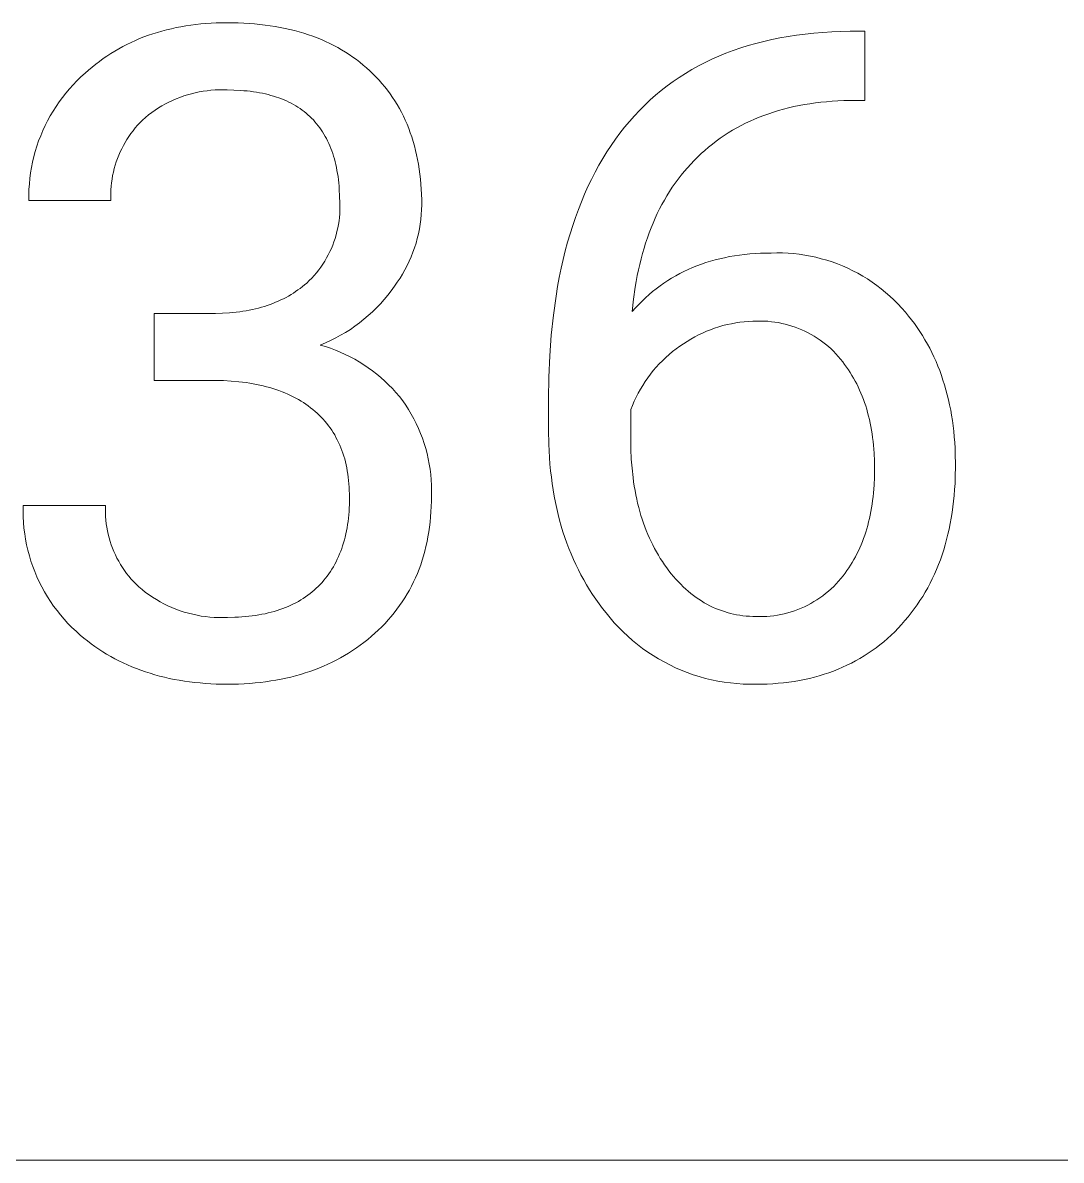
# Model space of a CAD drawing. Header units: millimetres. Extents: x -1480 to 5249, y -840 to 3860.
# Drawn here: x 4019.3 to 4122, y -464.2 to -351.6 of the extents above; entities that cross this region are included whole.
import ezdxf

# ---------------------------------------------------------------- set-up
doc = ezdxf.new("R2010")
doc.units = ezdxf.units.MM
doc.header["$MEASUREMENT"] = 0
doc.layers.add('Domyślny', color=7, linetype='Continuous', true_color=0x000000)

msp = doc.modelspace()

# ---------------------------------------------------------------- linework, layer by layer
at = {"layer": 'Domyślny', "color": 18, "lineweight": 15, "true_color": 0x000000}
for p, q in [((4033.03, -352.45), (4033.49, -352.33)), ((4033.49, -352.33), (4033.96, -352.22)), ((4033.96, -352.22), (4034.43, -352.11)), ((4034.43, -352.11), (4034.9, -352.02)), ((4034.9, -352.02), (4035.39, -351.94)), ((4035.39, -351.94), (4035.88, -351.87)), ((4035.88, -351.87), (4036.37, -351.8)), ((4036.37, -351.8), (4036.87, -351.75)), ((4036.87, -351.75), (4037.38, -351.7)), ((4037.38, -351.7), (4037.89, -351.67)), ((4037.89, -351.67), (4038.41, -351.65)), ((4038.41, -351.65), (4038.94, -351.63)), ((4038.94, -351.63), (4039.47, -351.63)), ((4039.47, -351.63), (4040.58, -351.65)), ((4040.58, -351.65), (4041.13, -351.67)), ((4041.13, -351.67), (4041.66, -351.7)), ((4041.66, -351.7), (4042.2, -351.74)), ((4042.2, -351.74), (4042.72, -351.79)), ((4042.72, -351.79), (4043.23, -351.85)), ((4043.23, -351.85), (4043.74, -351.92)), ((4043.74, -351.92), (4044.24, -352)), ((4044.24, -352), (4044.73, -352.09)), ((4044.73, -352.09), (4045.21, -352.19)), ((4045.21, -352.19), (4045.69, -352.29)), ((4045.69, -352.29), (4046.16, -352.41)), ((4046.16, -352.41), (4046.62, -352.53)), ((4029.98, -353.58), (4030.4, -353.39)), ((4030.4, -353.39), (4030.82, -353.2)), ((4030.82, -353.2), (4031.25, -353.03)), ((4031.25, -353.03), (4031.69, -352.87)), ((4031.69, -352.87), (4032.13, -352.72)), ((4032.13, -352.72), (4032.58, -352.58)), ((4032.58, -352.58), (4033.03, -352.45)), ((4046.62, -352.53), (4047.07, -352.67)), ((4047.07, -352.67), (4047.52, -352.81)), ((4047.52, -352.81), (4047.96, -352.97)), ((4047.96, -352.97), (4048.39, -353.13)), ((4048.39, -353.13), (4048.81, -353.3)), ((4048.81, -353.3), (4049.22, -353.48)), ((4049.22, -353.48), (4049.63, -353.67)), ((4091.8, -353.67), (4092.58, -353.47)), ((4092.58, -353.47), (4093.37, -353.29)), ((4093.37, -353.29), (4094.18, -353.13)), ((4094.18, -353.13), (4094.99, -352.98)), ((4094.99, -352.98), (4095.83, -352.86)), ((4095.83, -352.86), (4096.68, -352.75)), ((4096.68, -352.75), (4097.54, -352.65)), ((4097.54, -352.65), (4098.41, -352.58)), ((4098.41, -352.58), (4099.3, -352.52)), ((4099.3, -352.52), (4100.21, -352.48)), ((4100.21, -352.48), (4101.13, -352.46)), ((4101.13, -352.46), (4102.58, -352.46)), ((4102.58, -352.46), (4102.58, -359.32)), ((4027.97, -354.67), (4028.36, -354.43)), ((4028.36, -354.43), (4028.76, -354.2)), ((4028.76, -354.2), (4029.16, -353.99)), ((4029.16, -353.99), (4029.57, -353.78)), ((4029.57, -353.78), (4029.98, -353.58)), ((4049.63, -353.67), (4050.03, -353.87)), ((4050.03, -353.87), (4050.42, -354.08)), ((4050.42, -354.08), (4050.81, -354.3)), ((4050.81, -354.3), (4051.18, -354.53)), ((4051.18, -354.53), (4051.55, -354.77)), ((4088.14, -354.93), (4088.84, -354.65)), ((4088.84, -354.65), (4089.56, -354.38)), ((4089.56, -354.38), (4090.3, -354.12)), ((4090.3, -354.12), (4091.04, -353.89)), ((4091.04, -353.89), (4091.8, -353.67)), ((4026.12, -356.02), (4026.48, -355.73)), ((4026.48, -355.73), (4026.84, -355.45)), ((4026.84, -355.45), (4027.21, -355.18)), ((4027.21, -355.18), (4027.59, -354.92)), ((4027.59, -354.92), (4027.97, -354.67)), ((4051.55, -354.77), (4051.91, -355.02)), ((4051.91, -355.02), (4052.27, -355.27)), ((4052.27, -355.27), (4052.61, -355.54)), ((4052.61, -355.54), (4052.95, -355.82)), ((4086.11, -355.9), (4086.77, -355.56)), ((4086.77, -355.56), (4087.45, -355.24)), ((4087.45, -355.24), (4088.14, -354.93)), ((4025.01, -356.99), (4025.42, -356.62)), ((4025.42, -356.62), (4025.77, -356.32)), ((4025.77, -356.32), (4026.12, -356.02)), ((4052.95, -355.82), (4053.28, -356.1)), ((4053.28, -356.1), (4053.6, -356.4)), ((4053.6, -356.4), (4053.92, -356.7)), ((4053.92, -356.7), (4054.22, -357.01)), ((4084.21, -357.03), (4084.83, -356.64)), ((4084.83, -356.64), (4085.46, -356.26)), ((4085.46, -356.26), (4086.11, -355.9)), ((4023.87, -358.17), (4024.24, -357.76)), ((4024.24, -357.76), (4024.62, -357.37)), ((4024.62, -357.37), (4025.01, -356.99)), ((4054.22, -357.01), (4054.52, -357.32)), ((4054.52, -357.32), (4054.8, -357.64)), ((4054.8, -357.64), (4055.08, -357.97)), ((4055.08, -357.97), (4055.34, -358.31)), ((4082.44, -358.32), (4083.02, -357.88)), ((4083.02, -357.88), (4083.61, -357.45)), ((4083.61, -357.45), (4084.21, -357.03)), ((4022.86, -359.45), (4023.18, -359.01)), ((4023.18, -359.01), (4023.52, -358.59)), ((4023.52, -358.59), (4023.87, -358.17)), ((4034.44, -359.15), (4034.07, -359.31)), ((4034.81, -359.01), (4034.44, -359.15)), ((4035.18, -358.87), (4034.81, -359.01)), ((4035.56, -358.75), (4035.18, -358.87)), ((4035.94, -358.65), (4035.56, -358.75)), ((4036.32, -358.55), (4035.94, -358.65)), ((4036.71, -358.47), (4036.32, -358.55)), ((4037.1, -358.4), (4036.71, -358.47)), ((4037.49, -358.35), (4037.1, -358.4)), ((4037.88, -358.31), (4037.49, -358.35)), ((4038.28, -358.28), (4037.88, -358.31)), ((4038.68, -358.27), (4038.28, -358.28)), ((4039.07, -358.27), (4038.68, -358.27)), ((4039.47, -358.28), (4039.07, -358.27)), ((4040.15, -358.29), (4039.47, -358.28)), ((4040.82, -358.33), (4040.15, -358.29)), ((4041.14, -358.35), (4040.82, -358.33)), ((4041.46, -358.38), (4041.14, -358.35)), ((4041.77, -358.41), (4041.46, -358.38)), ((4042.08, -358.46), (4041.77, -358.41)), ((4042.38, -358.5), (4042.08, -358.46)), ((4042.68, -358.55), (4042.38, -358.5)), ((4042.97, -358.61), (4042.68, -358.55)), ((4043.26, -358.67), (4042.97, -358.61)), ((4043.54, -358.74), (4043.26, -358.67)), ((4043.81, -358.82), (4043.54, -358.74)), ((4044.08, -358.89), (4043.81, -358.82)), ((4044.35, -358.98), (4044.08, -358.89)), ((4044.61, -359.07), (4044.35, -358.98)), ((4044.86, -359.17), (4044.61, -359.07)), ((4045.11, -359.27), (4044.86, -359.17)), ((4055.34, -358.31), (4055.6, -358.66)), ((4055.6, -358.66), (4055.84, -359.01)), ((4055.84, -359.01), (4056.08, -359.37)), ((4081.33, -359.27), (4081.88, -358.79)), ((4081.88, -358.79), (4082.44, -358.32)), ((4022.26, -360.37), (4022.55, -359.91)), ((4022.55, -359.91), (4022.86, -359.45)), ((4032.35, -360.28), (4032.03, -360.51)), ((4032.68, -360.06), (4032.35, -360.28)), ((4033.02, -359.86), (4032.68, -360.06)), ((4033.37, -359.66), (4033.02, -359.86)), ((4033.72, -359.48), (4033.37, -359.66)), ((4034.07, -359.31), (4033.72, -359.48)), ((4045.35, -359.37), (4045.11, -359.27)), ((4045.59, -359.48), (4045.35, -359.37)), ((4045.82, -359.6), (4045.59, -359.48)), ((4046.05, -359.72), (4045.82, -359.6)), ((4046.27, -359.85), (4046.05, -359.72)), ((4046.48, -359.99), (4046.27, -359.85)), ((4046.69, -360.13), (4046.48, -359.99)), ((4046.9, -360.27), (4046.69, -360.13)), ((4047.09, -360.42), (4046.9, -360.27)), ((4056.08, -359.37), (4056.3, -359.73)), ((4056.3, -359.73), (4056.52, -360.11)), ((4056.52, -360.11), (4056.72, -360.49)), ((4079.78, -360.83), (4080.28, -360.3)), ((4080.28, -360.3), (4080.8, -359.78)), ((4080.8, -359.78), (4081.33, -359.27)), ((4094.54, -360.18), (4094.04, -360.32)), ((4095.04, -360.05), (4094.54, -360.18)), ((4095.56, -359.93), (4095.04, -360.05)), ((4096.07, -359.83), (4095.56, -359.93)), ((4096.6, -359.73), (4096.07, -359.83)), ((4097.14, -359.64), (4096.6, -359.73)), ((4097.68, -359.56), (4097.14, -359.64)), ((4098.23, -359.5), (4097.68, -359.56)), ((4098.78, -359.44), (4098.23, -359.5)), ((4099.35, -359.39), (4098.78, -359.44)), ((4099.92, -359.36), (4099.35, -359.39)), ((4100.5, -359.33), (4099.92, -359.36)), ((4101.08, -359.32), (4100.5, -359.33)), ((4102.58, -359.32), (4101.08, -359.32)), ((4021.47, -361.81), (4021.72, -361.32)), ((4021.72, -361.32), (4021.98, -360.84)), ((4021.98, -360.84), (4022.26, -360.37)), ((4031.11, -361.26), (4030.86, -361.51)), ((4031.41, -361), (4031.11, -361.26)), ((4031.71, -360.75), (4031.41, -361)), ((4032.03, -360.51), (4031.71, -360.75)), ((4047.29, -360.58), (4047.09, -360.42)), ((4047.48, -360.74), (4047.29, -360.58)), ((4047.66, -360.9), (4047.48, -360.74)), ((4047.84, -361.08), (4047.66, -360.9)), ((4048.01, -361.25), (4047.84, -361.08)), ((4048.17, -361.44), (4048.01, -361.25)), ((4056.72, -360.49), (4056.92, -360.88)), ((4056.92, -360.88), (4057.11, -361.28)), ((4057.11, -361.28), (4057.28, -361.68)), ((4078.81, -361.96), (4079.29, -361.39)), ((4079.29, -361.39), (4079.78, -360.83)), ((4091.22, -361.37), (4090.78, -361.58)), ((4091.67, -361.17), (4091.22, -361.37)), ((4092.13, -360.98), (4091.67, -361.17)), ((4092.6, -360.8), (4092.13, -360.98)), ((4093.07, -360.63), (4092.6, -360.8)), ((4093.55, -360.47), (4093.07, -360.63)), ((4094.04, -360.32), (4093.55, -360.47)), ((4021.03, -362.81), (4021.24, -362.3)), ((4021.24, -362.3), (4021.47, -361.81)), ((4030.17, -362.31), (4029.96, -362.59)), ((4030.39, -362.04), (4030.17, -362.31)), ((4030.62, -361.77), (4030.39, -362.04)), ((4030.86, -361.51), (4030.62, -361.77)), ((4048.33, -361.63), (4048.17, -361.44)), ((4048.49, -361.82), (4048.33, -361.63)), ((4048.64, -362.02), (4048.49, -361.82)), ((4048.78, -362.22), (4048.64, -362.02)), ((4048.92, -362.43), (4048.78, -362.22)), ((4049.06, -362.65), (4048.92, -362.43)), ((4057.28, -361.68), (4057.45, -362.09)), ((4057.45, -362.09), (4057.6, -362.51)), ((4057.6, -362.51), (4057.75, -362.93)), ((4077.9, -363.16), (4078.35, -362.55)), ((4078.35, -362.55), (4078.81, -361.96)), ((4089.07, -362.53), (4088.67, -362.79)), ((4089.49, -362.27), (4089.07, -362.53)), ((4089.91, -362.03), (4089.49, -362.27)), ((4090.34, -361.8), (4089.91, -362.03)), ((4090.78, -361.58), (4090.34, -361.8)), ((4020.66, -363.83), (4020.83, -363.32)), ((4020.83, -363.32), (4021.03, -362.81)), ((4029.38, -363.48), (4029.21, -363.78)), ((4029.56, -363.18), (4029.38, -363.48)), ((4029.76, -362.88), (4029.56, -363.18)), ((4029.96, -362.59), (4029.76, -362.88)), ((4049.18, -362.87), (4049.06, -362.65)), ((4049.31, -363.1), (4049.18, -362.87)), ((4049.42, -363.33), (4049.31, -363.1)), ((4049.53, -363.57), (4049.42, -363.33)), ((4049.64, -363.81), (4049.53, -363.57)), ((4057.75, -362.93), (4057.88, -363.37)), ((4057.88, -363.37), (4058.01, -363.81)), ((4077.47, -363.78), (4077.9, -363.16)), ((4087.49, -363.64), (4087.11, -363.94)), ((4087.87, -363.35), (4087.49, -363.64)), ((4088.27, -363.06), (4087.87, -363.35)), ((4088.67, -362.79), (4088.27, -363.06)), ((4020.35, -364.88), (4020.5, -364.36)), ((4020.5, -364.36), (4020.66, -363.83)), ((4028.76, -364.74), (4028.63, -365.07)), ((4028.9, -364.42), (4028.76, -364.74)), ((4029.05, -364.1), (4028.9, -364.42)), ((4029.21, -363.78), (4029.05, -364.1)), ((4049.74, -364.06), (4049.64, -363.81)), ((4049.84, -364.32), (4049.74, -364.06)), ((4049.93, -364.58), (4049.84, -364.32)), ((4050.01, -364.84), (4049.93, -364.58)), ((4058.01, -363.81), (4058.13, -364.26)), ((4058.13, -364.26), (4058.23, -364.71)), ((4058.23, -364.71), (4058.33, -365.17)), ((4076.64, -365.07), (4077.05, -364.42)), ((4077.05, -364.42), (4077.47, -363.78)), ((4086.38, -364.58), (4086.03, -364.92)), ((4086.74, -364.26), (4086.38, -364.58)), ((4087.11, -363.94), (4086.74, -364.26)), ((4020.12, -365.95), (4020.23, -365.42)), ((4020.23, -365.42), (4020.35, -364.88)), ((4028.4, -365.73), (4028.31, -366.07)), ((4028.51, -365.4), (4028.4, -365.73)), ((4028.63, -365.07), (4028.51, -365.4)), ((4050.09, -365.11), (4050.01, -364.84)), ((4050.16, -365.39), (4050.09, -365.11)), ((4050.23, -365.67), (4050.16, -365.39)), ((4050.29, -365.96), (4050.23, -365.67)), ((4058.33, -365.17), (4058.41, -365.64)), ((4058.41, -365.64), (4058.49, -366.12)), ((4075.88, -366.43), (4076.25, -365.74)), ((4076.25, -365.74), (4076.64, -365.07)), ((4085.35, -365.62), (4085.02, -365.98)), ((4085.68, -365.26), (4085.35, -365.62)), ((4086.03, -364.92), (4085.68, -365.26)), ((4019.91, -367.58), (4019.96, -367.03)), ((4019.96, -367.03), (4020.03, -366.49)), ((4020.03, -366.49), (4020.12, -365.95)), ((4028.15, -366.76), (4028.09, -367.11)), ((4028.22, -366.42), (4028.15, -366.76)), ((4028.31, -366.07), (4028.22, -366.42)), ((4050.35, -366.25), (4050.29, -365.96)), ((4050.4, -366.55), (4050.35, -366.25)), ((4050.45, -366.85), (4050.4, -366.55)), ((4050.49, -367.16), (4050.45, -366.85)), ((4058.49, -366.12), (4058.55, -366.61)), ((4058.55, -366.61), (4058.61, -367.1)), ((4075.52, -367.13), (4075.88, -366.43)), ((4084.4, -366.73), (4084.1, -367.11)), ((4084.71, -366.35), (4084.4, -366.73)), ((4085.02, -365.98), (4084.71, -366.35)), ((4019.86, -368.67), (4019.87, -368.12)), ((4019.87, -368.12), (4019.91, -367.58)), ((4027.98, -368.16), (4027.96, -368.51)), ((4028, -367.81), (4027.98, -368.16)), ((4028.04, -367.46), (4028, -367.81)), ((4028.09, -367.11), (4028.04, -367.46)), ((4050.53, -367.48), (4050.49, -367.16)), ((4050.56, -367.8), (4050.53, -367.48)), ((4050.58, -368.13), (4050.56, -367.8)), ((4050.61, -368.79), (4050.58, -368.13)), ((4058.61, -367.1), (4058.65, -367.6)), ((4058.65, -367.6), (4058.69, -368.1)), ((4058.69, -368.1), (4058.72, -368.61)), ((4074.84, -368.59), (4075.17, -367.85)), ((4075.17, -367.85), (4075.52, -367.13)), ((4083.53, -367.91), (4083.26, -368.33)), ((4083.81, -367.51), (4083.53, -367.91)), ((4084.1, -367.11), (4083.81, -367.51)), ((4019.86, -369.22), (4019.86, -368.67)), ((4027.97, -369.22), (4019.86, -369.22)), ((4027.96, -368.51), (4027.96, -368.86)), ((4027.96, -368.86), (4027.97, -369.22)), ((4050.62, -369.48), (4050.61, -368.79)), ((4058.72, -368.61), (4058.73, -369.14)), ((4058.73, -369.14), (4058.74, -369.66)), ((4074.53, -369.34), (4074.84, -368.59)), ((4082.75, -369.18), (4082.5, -369.62)), ((4083, -368.75), (4082.75, -369.18)), ((4083.26, -368.33), (4083, -368.75)), ((4050.63, -369.84), (4050.62, -369.48)), ((4050.62, -370.54), (4050.63, -370.19)), ((4050.63, -370.19), (4050.63, -369.84)), ((4058.72, -370.14), (4058.69, -370.62)), ((4058.74, -369.66), (4058.72, -370.14)), ((4073.94, -370.89), (4074.23, -370.11)), ((4074.23, -370.11), (4074.53, -369.34)), ((4082.27, -370.06), (4082.04, -370.52)), ((4082.5, -369.62), (4082.27, -370.06)), ((4050.5, -371.6), (4050.55, -371.25)), ((4050.55, -371.25), (4050.59, -370.9)), ((4050.59, -370.9), (4050.62, -370.54)), ((4058.64, -371.1), (4058.58, -371.57)), ((4058.69, -370.62), (4058.64, -371.1)), ((4073.67, -371.69), (4073.94, -370.89)), ((4081.62, -371.46), (4081.42, -371.94)), ((4081.83, -370.98), (4081.62, -371.46)), ((4082.04, -370.52), (4081.83, -370.98)), ((4050.17, -372.97), (4050.27, -372.63)), ((4050.27, -372.63), (4050.35, -372.29)), ((4050.35, -372.29), (4050.43, -371.94)), ((4050.43, -371.94), (4050.5, -371.6)), ((4058.41, -372.51), (4058.29, -372.98)), ((4058.5, -372.04), (4058.41, -372.51)), ((4058.58, -371.57), (4058.5, -372.04)), ((4073.17, -373.34), (4073.41, -372.51)), ((4073.41, -372.51), (4073.67, -371.69)), ((4081.24, -372.43), (4081.06, -372.93)), ((4081.42, -371.94), (4081.24, -372.43)), ((4049.8, -373.96), (4049.93, -373.64)), ((4049.93, -373.64), (4050.05, -373.31)), ((4050.05, -373.31), (4050.17, -372.97)), ((4058.17, -373.44), (4058.02, -373.9)), ((4058.29, -372.98), (4058.17, -373.44)), ((4072.94, -374.19), (4073.17, -373.34)), ((4080.89, -373.44), (4080.73, -373.95)), ((4081.06, -372.93), (4080.89, -373.44)), ((4049.14, -375.22), (4049.32, -374.91)), ((4049.32, -374.91), (4049.49, -374.6)), ((4049.49, -374.6), (4049.65, -374.28)), ((4049.65, -374.28), (4049.8, -373.96)), ((4057.69, -374.79), (4057.5, -375.23)), ((4057.86, -374.35), (4057.69, -374.79)), ((4058.02, -373.9), (4057.86, -374.35)), ((4072.73, -375.05), (4072.94, -374.19)), ((4080.57, -374.48), (4080.43, -375.01)), ((4080.73, -373.95), (4080.57, -374.48)), ((4088.23, -374.98), (4088.7, -374.88)), ((4088.7, -374.88), (4089.19, -374.78)), ((4089.19, -374.78), (4089.68, -374.69)), ((4089.68, -374.69), (4090.17, -374.62)), ((4090.17, -374.62), (4090.68, -374.56)), ((4090.68, -374.56), (4091.19, -374.51)), ((4091.19, -374.51), (4091.71, -374.47)), ((4091.71, -374.47), (4092.24, -374.44)), ((4092.24, -374.44), (4092.77, -374.42)), ((4092.77, -374.42), (4093.31, -374.42)), ((4093.31, -374.42), (4093.87, -374.4)), ((4093.87, -374.4), (4094.42, -374.41)), ((4094.42, -374.41), (4094.98, -374.44)), ((4094.98, -374.44), (4095.53, -374.48)), ((4095.53, -374.48), (4096.09, -374.54)), ((4096.09, -374.54), (4096.64, -374.62)), ((4096.64, -374.62), (4097.19, -374.72)), ((4097.19, -374.72), (4097.73, -374.84)), ((4097.73, -374.84), (4098.27, -374.98)), ((4048.54, -376.09), (4048.75, -375.81)), ((4048.75, -375.81), (4048.95, -375.51)), ((4048.95, -375.51), (4049.14, -375.22)), ((4057.29, -375.66), (4057.07, -376.09)), ((4057.5, -375.23), (4057.29, -375.66)), ((4072.34, -376.83), (4072.53, -375.93)), ((4072.53, -375.93), (4072.73, -375.05)), ((4080.3, -375.55), (4080.17, -376.1)), ((4080.43, -375.01), (4080.3, -375.55)), ((4084.68, -376.25), (4085.1, -376.05)), ((4085.1, -376.05), (4085.52, -375.86)), ((4085.52, -375.86), (4085.96, -375.69)), ((4085.96, -375.69), (4086.4, -375.52)), ((4086.4, -375.52), (4086.84, -375.37)), ((4086.84, -375.37), (4087.3, -375.23)), ((4087.3, -375.23), (4087.76, -375.1)), ((4087.76, -375.1), (4088.23, -374.98)), ((4098.27, -374.98), (4098.81, -375.13)), ((4098.81, -375.13), (4099.34, -375.3)), ((4099.34, -375.3), (4099.86, -375.49)), ((4099.86, -375.49), (4100.38, -375.7)), ((4100.38, -375.7), (4100.89, -375.93)), ((4100.89, -375.93), (4101.39, -376.17)), ((4047.35, -377.39), (4047.61, -377.15)), ((4047.61, -377.15), (4047.86, -376.9)), ((4047.86, -376.9), (4048.1, -376.64)), ((4048.1, -376.64), (4048.32, -376.37)), ((4048.32, -376.37), (4048.54, -376.09)), ((4056.59, -376.92), (4056.32, -377.32)), ((4056.84, -376.51), (4056.59, -376.92)), ((4057.07, -376.09), (4056.84, -376.51)), ((4072.17, -377.75), (4072.34, -376.83)), ((4080.06, -376.66), (4079.95, -377.23)), ((4080.17, -376.1), (4080.06, -376.66)), ((4082.69, -377.4), (4083.07, -377.15)), ((4083.07, -377.15), (4083.46, -376.91)), ((4083.46, -376.91), (4083.86, -376.68)), ((4083.86, -376.68), (4084.27, -376.46)), ((4084.27, -376.46), (4084.68, -376.25)), ((4101.39, -376.17), (4101.88, -376.43)), ((4101.88, -376.43), (4102.37, -376.7)), ((4102.37, -376.7), (4102.84, -376.99)), ((4102.84, -376.99), (4103.31, -377.3)), ((4046.03, -378.39), (4046.26, -378.24)), ((4046.26, -378.24), (4046.49, -378.08)), ((4046.49, -378.08), (4046.71, -377.92)), ((4046.71, -377.92), (4046.93, -377.75)), ((4046.93, -377.75), (4047.15, -377.57)), ((4047.15, -377.57), (4047.35, -377.39)), ((4055.72, -378.16), (4055.37, -378.6)), ((4056.05, -377.71), (4055.72, -378.16)), ((4056.32, -377.32), (4056.05, -377.71)), ((4072.02, -378.68), (4072.17, -377.75)), ((4079.85, -377.81), (4079.68, -378.98)), ((4079.95, -377.23), (4079.85, -377.81)), ((4081.23, -378.53), (4081.58, -378.23)), ((4081.58, -378.23), (4081.94, -377.95)), ((4081.94, -377.95), (4082.31, -377.67)), ((4082.31, -377.67), (4082.69, -377.4)), ((4103.31, -377.3), (4103.76, -377.63)), ((4103.76, -377.63), (4104.2, -377.96)), ((4104.2, -377.96), (4104.63, -378.32)), ((4043.73, -379.51), (4044.01, -379.41)), ((4044.01, -379.41), (4044.28, -379.3)), ((4044.28, -379.3), (4044.54, -379.19)), ((4044.54, -379.19), (4044.8, -379.07)), ((4044.8, -379.07), (4045.06, -378.94)), ((4045.06, -378.94), (4045.31, -378.81)), ((4045.31, -378.81), (4045.56, -378.68)), ((4045.56, -378.68), (4045.8, -378.54)), ((4045.8, -378.54), (4046.03, -378.39)), ((4055.02, -379.03), (4054.64, -379.45)), ((4055.37, -378.6), (4055.02, -379.03)), ((4071.76, -380.58), (4072.02, -378.68)), ((4079.68, -378.98), (4079.55, -380.2)), ((4080.2, -379.5), (4080.54, -379.17)), ((4080.54, -379.17), (4080.88, -378.84)), ((4080.88, -378.84), (4081.23, -378.53)), ((4104.63, -378.32), (4105.05, -378.68)), ((4105.05, -378.68), (4105.46, -379.06)), ((4105.46, -379.06), (4105.85, -379.46)), ((4032.25, -380.42), (4038.32, -380.42)), ((4032.25, -387.03), (4032.25, -380.42)), ((4038.32, -380.42), (4039.03, -380.39)), ((4039.03, -380.39), (4039.72, -380.35)), ((4039.72, -380.35), (4040.06, -380.32)), ((4040.06, -380.32), (4040.39, -380.28)), ((4040.39, -380.28), (4040.72, -380.24)), ((4040.72, -380.24), (4041.04, -380.19)), ((4041.04, -380.19), (4041.36, -380.14)), ((4041.36, -380.14), (4041.67, -380.08)), ((4041.67, -380.08), (4041.98, -380.02)), ((4041.98, -380.02), (4042.29, -379.95)), ((4042.29, -379.95), (4042.58, -379.87)), ((4042.58, -379.87), (4042.88, -379.79)), ((4042.88, -379.79), (4043.17, -379.7)), ((4043.17, -379.7), (4043.45, -379.61)), ((4043.45, -379.61), (4043.73, -379.51)), ((4053.85, -380.24), (4053.44, -380.62)), ((4054.26, -379.85), (4053.85, -380.24)), ((4054.64, -379.45), (4054.26, -379.85)), ((4079.55, -380.2), (4079.87, -379.84)), ((4079.87, -379.84), (4080.2, -379.5)), ((4105.85, -379.46), (4106.23, -379.87)), ((4106.23, -379.87), (4106.6, -380.29)), ((4106.6, -380.29), (4106.9, -380.66)), ((4052.13, -381.66), (4051.67, -381.98)), ((4052.58, -381.33), (4052.13, -381.66)), ((4053.01, -380.98), (4052.58, -381.33)), ((4053.44, -380.62), (4053.01, -380.98)), ((4071.55, -382.56), (4071.76, -380.58)), ((4088.53, -381.61), (4088.12, -381.73)), ((4088.95, -381.51), (4088.53, -381.61)), ((4089.37, -381.42), (4088.95, -381.51)), ((4089.8, -381.34), (4089.37, -381.42)), ((4090.22, -381.28), (4089.8, -381.34)), ((4090.65, -381.23), (4090.22, -381.28)), ((4091.08, -381.19), (4090.65, -381.23)), ((4091.51, -381.17), (4091.08, -381.19)), ((4091.94, -381.16), (4091.51, -381.17)), ((4092.29, -381.16), (4091.94, -381.16)), ((4092.64, -381.17), (4092.29, -381.16)), ((4092.98, -381.18), (4092.64, -381.17)), ((4093.33, -381.22), (4092.98, -381.18)), ((4093.67, -381.26), (4093.33, -381.22)), ((4094.02, -381.31), (4093.67, -381.26)), ((4094.36, -381.38), (4094.02, -381.31)), ((4094.7, -381.46), (4094.36, -381.38)), ((4095.03, -381.55), (4094.7, -381.46)), ((4095.36, -381.65), (4095.03, -381.55)), ((4095.69, -381.76), (4095.36, -381.65)), ((4106.9, -380.66), (4107.2, -381.03)), ((4107.2, -381.03), (4107.48, -381.41)), ((4107.48, -381.41), (4107.76, -381.8)), ((4050.71, -382.56), (4050.22, -382.83)), ((4051.19, -382.28), (4050.71, -382.56)), ((4051.67, -381.98), (4051.19, -382.28)), ((4071.4, -384.6), (4071.55, -382.56)), ((4085.74, -382.73), (4085.36, -382.94)), ((4086.12, -382.53), (4085.74, -382.73)), ((4086.51, -382.35), (4086.12, -382.53)), ((4086.9, -382.17), (4086.51, -382.35)), ((4087.3, -382.01), (4086.9, -382.17)), ((4087.71, -381.87), (4087.3, -382.01)), ((4088.12, -381.73), (4087.71, -381.87)), ((4096.02, -381.88), (4095.69, -381.76)), ((4096.34, -382.01), (4096.02, -381.88)), ((4096.65, -382.16), (4096.34, -382.01)), ((4096.96, -382.31), (4096.65, -382.16)), ((4097.27, -382.48), (4096.96, -382.31)), ((4097.57, -382.65), (4097.27, -382.48)), ((4097.86, -382.84), (4097.57, -382.65)), ((4107.76, -381.8), (4108.03, -382.2)), ((4108.03, -382.2), (4108.28, -382.6)), ((4108.28, -382.6), (4108.53, -383.01)), ((4049.21, -383.32), (4048.7, -383.53)), ((4048.7, -383.53), (4049.2, -383.68)), ((4049.2, -383.68), (4049.7, -383.85)), ((4049.72, -383.08), (4049.21, -383.32)), ((4049.7, -383.85), (4050.2, -384.03)), ((4050.22, -382.83), (4049.72, -383.08)), ((4083.92, -383.91), (4083.56, -384.18)), ((4084.28, -383.65), (4083.92, -383.91)), ((4084.63, -383.4), (4084.28, -383.65)), ((4084.99, -383.17), (4084.63, -383.4)), ((4085.36, -382.94), (4084.99, -383.17)), ((4098.15, -383.03), (4097.86, -382.84)), ((4098.43, -383.24), (4098.15, -383.03)), ((4098.7, -383.45), (4098.43, -383.24)), ((4098.97, -383.68), (4098.7, -383.45)), ((4099.23, -383.91), (4098.97, -383.68)), ((4099.48, -384.15), (4099.23, -383.91)), ((4108.53, -383.01), (4108.77, -383.43)), ((4108.77, -383.43), (4109, -383.85)), ((4109, -383.85), (4109.21, -384.28)), ((4050.2, -384.03), (4050.68, -384.23)), ((4050.68, -384.23), (4051.17, -384.45)), ((4051.17, -384.45), (4051.64, -384.68)), ((4051.64, -384.68), (4052.1, -384.93)), ((4052.1, -384.93), (4052.56, -385.2)), ((4071.31, -386.7), (4071.4, -384.6)), ((4082.88, -384.77), (4082.56, -385.08)), ((4083.22, -384.47), (4082.88, -384.77)), ((4083.56, -384.18), (4083.22, -384.47)), ((4099.72, -384.4), (4099.48, -384.15)), ((4099.95, -384.66), (4099.72, -384.4)), ((4100.17, -384.92), (4099.95, -384.66)), ((4100.39, -385.19), (4100.17, -384.92)), ((4109.21, -384.28), (4109.42, -384.71)), ((4109.42, -384.71), (4109.62, -385.16)), ((4052.56, -385.2), (4053, -385.48)), ((4053, -385.48), (4053.44, -385.77)), ((4053.44, -385.77), (4053.87, -386.08)), ((4053.87, -386.08), (4054.28, -386.41)), ((4081.65, -386.06), (4081.37, -386.41)), ((4081.94, -385.72), (4081.65, -386.06)), ((4082.24, -385.4), (4081.94, -385.72)), ((4082.56, -385.08), (4082.24, -385.4)), ((4100.58, -385.45), (4100.39, -385.19)), ((4100.77, -385.71), (4100.58, -385.45)), ((4100.95, -385.98), (4100.77, -385.71)), ((4101.13, -386.25), (4100.95, -385.98)), ((4109.62, -385.16), (4109.81, -385.61)), ((4109.81, -385.61), (4109.99, -386.06)), ((4109.99, -386.06), (4110.16, -386.53)), ((4038.32, -387.03), (4032.25, -387.03)), ((4039.12, -387.05), (4038.32, -387.03)), ((4039.89, -387.09), (4039.12, -387.05)), ((4040.64, -387.16), (4039.89, -387.09)), ((4041, -387.2), (4040.64, -387.16)), ((4041.36, -387.25), (4041, -387.2)), ((4041.71, -387.3), (4041.36, -387.25)), ((4042.06, -387.36), (4041.71, -387.3)), ((4054.28, -386.41), (4054.69, -386.75)), ((4054.69, -386.75), (4055.08, -387.1)), ((4055.08, -387.1), (4055.46, -387.46)), ((4071.28, -388.87), (4071.31, -386.7)), ((4080.84, -387.14), (4080.6, -387.52)), ((4081.1, -386.77), (4080.84, -387.14)), ((4081.37, -386.41), (4081.1, -386.77)), ((4101.3, -386.53), (4101.13, -386.25)), ((4101.46, -386.81), (4101.3, -386.53)), ((4101.62, -387.09), (4101.46, -386.81)), ((4101.77, -387.38), (4101.62, -387.09)), ((4110.16, -386.53), (4110.31, -387)), ((4110.31, -387), (4110.46, -387.47)), ((4042.4, -387.42), (4042.06, -387.36)), ((4042.73, -387.49), (4042.4, -387.42)), ((4043.06, -387.57), (4042.73, -387.49)), ((4043.38, -387.65), (4043.06, -387.57)), ((4043.7, -387.74), (4043.38, -387.65)), ((4044.01, -387.83), (4043.7, -387.74)), ((4044.31, -387.93), (4044.01, -387.83)), ((4044.61, -388.03), (4044.31, -387.93)), ((4044.91, -388.15), (4044.61, -388.03)), ((4045.19, -388.26), (4044.91, -388.15)), ((4045.47, -388.38), (4045.19, -388.26)), ((4045.75, -388.51), (4045.47, -388.38)), ((4055.46, -387.46), (4055.83, -387.84)), ((4055.83, -387.84), (4056.18, -388.23)), ((4056.18, -388.23), (4056.53, -388.63)), ((4080.15, -388.29), (4079.95, -388.69)), ((4080.37, -387.9), (4080.15, -388.29)), ((4080.6, -387.52), (4080.37, -387.9)), ((4101.92, -387.68), (4101.77, -387.38)), ((4102.06, -387.98), (4101.92, -387.68)), ((4102.19, -388.28), (4102.06, -387.98)), ((4102.31, -388.59), (4102.19, -388.28)), ((4110.46, -387.47), (4110.6, -387.96)), ((4110.6, -387.96), (4110.73, -388.45)), ((4110.73, -388.45), (4110.85, -388.94)), ((4046.02, -388.64), (4045.75, -388.51)), ((4046.28, -388.78), (4046.02, -388.64)), ((4046.54, -388.93), (4046.28, -388.78)), ((4046.79, -389.08), (4046.54, -388.93)), ((4047.04, -389.23), (4046.79, -389.08)), ((4047.28, -389.39), (4047.04, -389.23)), ((4047.51, -389.56), (4047.28, -389.39)), ((4047.74, -389.73), (4047.51, -389.56)), ((4056.53, -388.63), (4056.85, -389.04)), ((4056.85, -389.04), (4057.15, -389.48)), ((4057.15, -389.48), (4057.44, -389.92)), ((4071.28, -391.96), (4071.28, -388.87)), ((4079.58, -389.51), (4079.42, -389.92)), ((4079.76, -389.09), (4079.58, -389.51)), ((4079.95, -388.69), (4079.76, -389.09)), ((4102.43, -388.91), (4102.31, -388.59)), ((4102.55, -389.23), (4102.43, -388.91)), ((4102.66, -389.55), (4102.55, -389.23)), ((4102.76, -389.88), (4102.66, -389.55)), ((4110.85, -388.94), (4110.97, -389.45)), ((4110.97, -389.45), (4111.07, -389.96)), ((4047.97, -389.91), (4047.74, -389.73)), ((4048.18, -390.1), (4047.97, -389.91)), ((4048.39, -390.28), (4048.18, -390.1)), ((4048.59, -390.48), (4048.39, -390.28)), ((4048.79, -390.67), (4048.59, -390.48)), ((4048.98, -390.88), (4048.79, -390.67)), ((4057.44, -389.92), (4057.7, -390.37)), ((4057.7, -390.37), (4057.96, -390.84)), ((4079.42, -389.92), (4079.42, -392.88)), ((4102.85, -390.22), (4102.76, -389.88)), ((4102.94, -390.56), (4102.85, -390.22)), ((4103.03, -390.9), (4102.94, -390.56)), ((4111.07, -389.96), (4111.16, -390.47)), ((4111.16, -390.47), (4111.24, -391)), ((4049.16, -391.08), (4048.98, -390.88)), ((4049.34, -391.3), (4049.16, -391.08)), ((4049.51, -391.51), (4049.34, -391.3)), ((4049.67, -391.74), (4049.51, -391.51)), ((4049.83, -391.96), (4049.67, -391.74)), ((4057.96, -390.84), (4058.19, -391.31)), ((4058.19, -391.31), (4058.41, -391.79)), ((4058.41, -391.79), (4058.62, -392.27)), ((4103.1, -391.25), (4103.03, -390.9)), ((4103.18, -391.6), (4103.1, -391.25)), ((4103.24, -391.96), (4103.18, -391.6)), ((4111.24, -391), (4111.31, -391.53)), ((4111.31, -391.53), (4111.37, -392.07)), ((4049.98, -392.2), (4049.83, -391.96)), ((4050.12, -392.43), (4049.98, -392.2)), ((4050.25, -392.68), (4050.12, -392.43)), ((4050.38, -392.92), (4050.25, -392.68)), ((4050.51, -393.18), (4050.38, -392.92)), ((4058.62, -392.27), (4058.8, -392.76)), ((4058.8, -392.76), (4058.97, -393.26)), ((4071.31, -393.33), (4071.28, -391.96)), ((4079.42, -392.88), (4079.43, -393.85)), ((4103.3, -392.33), (4103.24, -391.96)), ((4103.35, -392.69), (4103.3, -392.33)), ((4103.4, -393.07), (4103.35, -392.69)), ((4111.37, -392.07), (4111.43, -392.61)), ((4111.43, -392.61), (4111.47, -393.16)), ((4050.62, -393.44), (4050.51, -393.18)), ((4050.73, -393.7), (4050.62, -393.44)), ((4050.84, -393.97), (4050.73, -393.7)), ((4050.93, -394.24), (4050.84, -393.97)), ((4058.97, -393.26), (4059.13, -393.77)), ((4059.13, -393.77), (4059.26, -394.28)), ((4071.37, -394.67), (4071.31, -393.33)), ((4079.43, -393.85), (4079.47, -394.81)), ((4103.44, -393.44), (4103.4, -393.07)), ((4103.5, -394.22), (4103.44, -393.44)), ((4111.47, -393.16), (4111.5, -393.72)), ((4111.5, -393.72), (4111.53, -394.28)), ((4051.02, -394.52), (4050.93, -394.24)), ((4051.11, -394.8), (4051.02, -394.52)), ((4051.18, -395.09), (4051.11, -394.8)), ((4051.25, -395.39), (4051.18, -395.09)), ((4059.26, -394.28), (4059.38, -394.79)), ((4059.38, -394.79), (4059.48, -395.31)), ((4071.42, -395.33), (4071.37, -394.67)), ((4079.47, -394.81), (4079.54, -395.73)), ((4103.54, -395.01), (4103.5, -394.22)), ((4103.55, -395.81), (4103.54, -395.01)), ((4111.53, -394.28), (4111.55, -395.43)), ((4051.32, -395.68), (4051.25, -395.39)), ((4051.37, -395.99), (4051.32, -395.68)), ((4051.42, -396.3), (4051.37, -395.99)), ((4051.47, -396.61), (4051.42, -396.3)), ((4059.48, -395.31), (4059.56, -395.83)), ((4059.56, -395.83), (4059.62, -396.35)), ((4071.49, -395.97), (4071.42, -395.33)), ((4071.56, -396.61), (4071.49, -395.97)), ((4079.54, -395.73), (4079.64, -396.63)), ((4103.54, -396.62), (4103.55, -395.81)), ((4111.55, -395.43), (4111.53, -396.65)), ((4051.5, -396.93), (4051.47, -396.61)), ((4051.53, -397.26), (4051.5, -396.93)), ((4051.56, -397.59), (4051.53, -397.26)), ((4059.62, -396.35), (4059.67, -396.87)), ((4059.67, -396.87), (4059.7, -397.4)), ((4059.7, -397.4), (4059.71, -397.93)), ((4071.64, -397.25), (4071.56, -396.61)), ((4071.74, -397.87), (4071.64, -397.25)), ((4079.64, -396.63), (4079.7, -397.07)), ((4079.7, -397.07), (4079.77, -397.51)), ((4103.44, -398.17), (4103.5, -397.41)), ((4103.5, -397.41), (4103.54, -396.62)), ((4111.5, -397.25), (4111.46, -397.83)), ((4111.53, -396.65), (4111.5, -397.25)), ((4051.57, -397.92), (4051.56, -397.59)), ((4051.58, -398.27), (4051.57, -397.92)), ((4051.59, -398.61), (4051.58, -398.27)), ((4059.7, -398.45), (4059.69, -398.99)), ((4059.71, -397.93), (4059.7, -398.45)), ((4071.84, -398.49), (4071.74, -397.87)), ((4071.96, -399.1), (4071.84, -398.49)), ((4079.77, -397.51), (4079.84, -397.94)), ((4079.84, -397.94), (4079.92, -398.36)), ((4079.92, -398.36), (4080.01, -398.78)), ((4103.35, -398.92), (4103.4, -398.55)), ((4103.4, -398.55), (4103.44, -398.17)), ((4111.42, -398.41), (4111.36, -398.99)), ((4111.46, -397.83), (4111.42, -398.41)), ((4019.29, -399.97), (4019.3, -399.42)), ((4019.3, -399.42), (4027.44, -399.42)), ((4027.44, -399.42), (4027.43, -399.78)), ((4051.54, -400), (4051.56, -399.66)), ((4051.56, -399.66), (4051.58, -399.32)), ((4051.58, -399.32), (4051.59, -398.61)), ((4059.68, -399.51), (4059.65, -400.03)), ((4059.69, -398.99), (4059.68, -399.51)), ((4072.09, -399.7), (4071.96, -399.1)), ((4072.23, -400.29), (4072.09, -399.7)), ((4080.01, -398.78), (4080.1, -399.19)), ((4080.1, -399.19), (4080.2, -399.6)), ((4080.2, -399.6), (4080.31, -400)), ((4103.18, -400), (4103.25, -399.65)), ((4103.25, -399.65), (4103.3, -399.29)), ((4103.3, -399.29), (4103.35, -398.92)), ((4111.29, -399.55), (4111.21, -400.11)), ((4111.36, -398.99), (4111.29, -399.55)), ((4019.3, -400.53), (4019.29, -399.97)), ((4019.33, -401.09), (4019.3, -400.53)), ((4027.43, -399.78), (4027.43, -400.13)), ((4027.43, -400.13), (4027.45, -400.49)), ((4027.45, -400.49), (4027.47, -400.85)), ((4051.44, -400.99), (4051.48, -400.66)), ((4051.48, -400.66), (4051.51, -400.33)), ((4051.51, -400.33), (4051.54, -400)), ((4059.61, -400.54), (4059.56, -401.05)), ((4059.65, -400.03), (4059.61, -400.54)), ((4072.38, -400.87), (4072.23, -400.29)), ((4080.31, -400), (4080.42, -400.39)), ((4080.42, -400.39), (4080.54, -400.78)), ((4080.54, -400.78), (4080.67, -401.16)), ((4102.95, -401.04), (4103.04, -400.7)), ((4103.04, -400.7), (4103.11, -400.36)), ((4103.11, -400.36), (4103.18, -400)), ((4111.13, -400.66), (4111.03, -401.2)), ((4111.21, -400.11), (4111.13, -400.66)), ((4019.38, -401.64), (4019.33, -401.09)), ((4019.45, -402.2), (4019.38, -401.64)), ((4027.47, -400.85), (4027.51, -401.21)), ((4027.51, -401.21), (4027.57, -401.56)), ((4027.57, -401.56), (4027.63, -401.91)), ((4027.63, -401.91), (4027.71, -402.26)), ((4051.22, -402.23), (4051.29, -401.93)), ((4051.29, -401.93), (4051.34, -401.62)), ((4051.34, -401.62), (4051.39, -401.3)), ((4051.39, -401.3), (4051.44, -400.99)), ((4059.5, -401.54), (4059.43, -402.03)), ((4059.56, -401.05), (4059.5, -401.54)), ((4072.54, -401.45), (4072.38, -400.87)), ((4072.71, -402.02), (4072.54, -401.45)), ((4080.67, -401.16), (4080.81, -401.53)), ((4080.81, -401.53), (4080.95, -401.9)), ((4080.95, -401.9), (4081.1, -402.27)), ((4102.67, -402.04), (4102.77, -401.71)), ((4102.77, -401.71), (4102.87, -401.38)), ((4102.87, -401.38), (4102.95, -401.04)), ((4110.92, -401.74), (4110.8, -402.26)), ((4111.03, -401.2), (4110.92, -401.74)), ((4019.53, -402.75), (4019.45, -402.2)), ((4019.64, -403.29), (4019.53, -402.75)), ((4027.71, -402.26), (4027.8, -402.61)), ((4027.8, -402.61), (4027.9, -402.96)), ((4027.9, -402.96), (4028.01, -403.3)), ((4051, -403.11), (4051.08, -402.82)), ((4051.08, -402.82), (4051.15, -402.53)), ((4051.15, -402.53), (4051.22, -402.23)), ((4059.26, -402.99), (4059.15, -403.46)), ((4059.35, -402.52), (4059.26, -402.99)), ((4059.43, -402.03), (4059.35, -402.52)), ((4072.89, -402.58), (4072.71, -402.02)), ((4073.09, -403.13), (4072.89, -402.58)), ((4081.1, -402.27), (4081.26, -402.63)), ((4081.26, -402.63), (4081.42, -402.98)), ((4081.42, -402.98), (4081.59, -403.32)), ((4102.21, -403.3), (4102.34, -402.99)), ((4102.34, -402.99), (4102.45, -402.68)), ((4102.45, -402.68), (4102.57, -402.36)), ((4102.57, -402.36), (4102.67, -402.04)), ((4110.67, -402.78), (4110.53, -403.29)), ((4110.8, -402.26), (4110.67, -402.78)), ((4019.76, -403.84), (4019.64, -403.29)), ((4019.91, -404.38), (4019.76, -403.84)), ((4028.01, -403.3), (4028.14, -403.63)), ((4028.14, -403.63), (4028.27, -403.97)), ((4028.27, -403.97), (4028.42, -404.29)), ((4050.5, -404.47), (4050.61, -404.21)), ((4050.61, -404.21), (4050.72, -403.94)), ((4050.72, -403.94), (4050.82, -403.67)), ((4050.82, -403.67), (4050.91, -403.39)), ((4050.91, -403.39), (4051, -403.11)), ((4059.04, -403.93), (4058.91, -404.38)), ((4059.15, -403.46), (4059.04, -403.93)), ((4073.29, -403.68), (4073.09, -403.13)), ((4073.51, -404.21), (4073.29, -403.68)), ((4081.59, -403.32), (4081.77, -403.66)), ((4081.77, -403.66), (4081.95, -404)), ((4081.95, -404), (4082.15, -404.33)), ((4101.65, -404.48), (4101.8, -404.2)), ((4101.8, -404.2), (4101.94, -403.9)), ((4101.94, -403.9), (4102.08, -403.6)), ((4102.08, -403.6), (4102.21, -403.3)), ((4110.38, -403.8), (4110.22, -404.29)), ((4110.53, -403.29), (4110.38, -403.8)), ((4020.07, -404.91), (4019.91, -404.38)), ((4020.25, -405.44), (4020.07, -404.91)), ((4028.42, -404.29), (4028.58, -404.61)), ((4028.58, -404.61), (4028.75, -404.93)), ((4028.75, -404.93), (4028.93, -405.24)), ((4028.93, -405.24), (4029.12, -405.54)), ((4049.99, -405.47), (4050.13, -405.23)), ((4050.13, -405.23), (4050.26, -404.98)), ((4050.26, -404.98), (4050.38, -404.73)), ((4050.38, -404.73), (4050.5, -404.47)), ((4058.63, -405.27), (4058.47, -405.71)), ((4058.78, -404.83), (4058.63, -405.27)), ((4058.91, -404.38), (4058.78, -404.83)), ((4073.74, -404.74), (4073.51, -404.21)), ((4073.98, -405.26), (4073.74, -404.74)), ((4074.23, -405.78), (4073.98, -405.26)), ((4082.15, -404.33), (4082.34, -404.65)), ((4082.34, -404.65), (4082.55, -404.97)), ((4082.55, -404.97), (4082.76, -405.28)), ((4082.76, -405.28), (4082.98, -405.58)), ((4100.99, -405.59), (4101.17, -405.32)), ((4101.17, -405.32), (4101.33, -405.05)), ((4101.33, -405.05), (4101.5, -404.77)), ((4101.5, -404.77), (4101.65, -404.48)), ((4109.86, -405.26), (4109.67, -405.73)), ((4110.05, -404.78), (4109.86, -405.26)), ((4110.22, -404.29), (4110.05, -404.78)), ((4020.44, -405.96), (4020.25, -405.44)), ((4020.66, -406.47), (4020.44, -405.96)), ((4029.12, -405.54), (4029.32, -405.84)), ((4029.32, -405.84), (4029.53, -406.13)), ((4029.53, -406.13), (4029.75, -406.41)), ((4029.75, -406.41), (4029.98, -406.69)), ((4049.22, -406.6), (4049.39, -406.39)), ((4049.39, -406.39), (4049.55, -406.16)), ((4049.55, -406.16), (4049.7, -405.94)), ((4049.7, -405.94), (4049.85, -405.71)), ((4049.85, -405.71), (4049.99, -405.47)), ((4058.3, -406.14), (4058.12, -406.56)), ((4058.47, -405.71), (4058.3, -406.14)), ((4074.49, -406.28), (4074.23, -405.78)), ((4074.76, -406.78), (4074.49, -406.28)), ((4082.98, -405.58), (4083.2, -405.88)), ((4083.2, -405.88), (4083.43, -406.16)), ((4083.43, -406.16), (4083.66, -406.44)), ((4083.66, -406.44), (4083.89, -406.7)), ((4100.21, -406.64), (4100.43, -406.37)), ((4100.43, -406.37), (4100.63, -406.11)), ((4100.63, -406.11), (4100.81, -405.85)), ((4100.81, -405.85), (4100.99, -405.59)), ((4109.47, -406.2), (4109.25, -406.66)), ((4109.67, -405.73), (4109.47, -406.2)), ((4020.89, -406.98), (4020.66, -406.47)), ((4021.14, -407.47), (4020.89, -406.98)), ((4021.41, -407.96), (4021.14, -407.47)), ((4029.98, -406.69), (4030.22, -406.95)), ((4030.22, -406.95), (4030.47, -407.21)), ((4030.47, -407.21), (4030.73, -407.46)), ((4030.73, -407.46), (4031.06, -407.74)), ((4048.3, -407.6), (4048.5, -407.42)), ((4048.5, -407.42), (4048.69, -407.22)), ((4048.69, -407.22), (4048.87, -407.02)), ((4048.87, -407.02), (4049.05, -406.81)), ((4049.05, -406.81), (4049.22, -406.6)), ((4057.73, -407.38), (4057.51, -407.78)), ((4057.93, -406.97), (4057.73, -407.38)), ((4058.12, -406.56), (4057.93, -406.97)), ((4075.04, -407.27), (4074.76, -406.78)), ((4075.34, -407.75), (4075.04, -407.27)), ((4083.89, -406.7), (4084.13, -406.96)), ((4084.13, -406.96), (4084.37, -407.21)), ((4084.37, -407.21), (4084.61, -407.45)), ((4084.61, -407.45), (4084.86, -407.68)), ((4099.24, -407.67), (4099.5, -407.42)), ((4099.5, -407.42), (4099.74, -407.17)), ((4099.74, -407.17), (4099.98, -406.91)), ((4099.98, -406.91), (4100.21, -406.64)), ((4108.8, -407.55), (4108.55, -407.98)), ((4109.03, -407.11), (4108.8, -407.55)), ((4109.25, -406.66), (4109.03, -407.11)), ((4021.7, -408.44), (4021.41, -407.96)), ((4022, -408.91), (4021.7, -408.44)), ((4031.06, -407.74), (4031.4, -408.01)), ((4031.4, -408.01), (4031.75, -408.26)), ((4031.75, -408.26), (4032.11, -408.5)), ((4032.11, -408.5), (4032.48, -408.73)), ((4046.77, -408.76), (4047.01, -408.61)), ((4047.01, -408.61), (4047.24, -408.46)), ((4047.24, -408.46), (4047.46, -408.3)), ((4047.46, -408.3), (4047.68, -408.13)), ((4047.68, -408.13), (4047.89, -407.96)), ((4047.89, -407.96), (4048.1, -407.79)), ((4048.1, -407.79), (4048.3, -407.6)), ((4057.05, -408.56), (4056.81, -408.94)), ((4057.29, -408.17), (4057.05, -408.56)), ((4057.51, -407.78), (4057.29, -408.17)), ((4075.64, -408.22), (4075.34, -407.75)), ((4075.96, -408.69), (4075.64, -408.22)), ((4076.29, -409.15), (4075.96, -408.69)), ((4084.86, -407.68), (4085.11, -407.9)), ((4085.11, -407.9), (4085.36, -408.11)), ((4085.36, -408.11), (4085.62, -408.31)), ((4085.62, -408.31), (4085.88, -408.51)), ((4085.88, -408.51), (4086.14, -408.69)), ((4086.14, -408.69), (4086.41, -408.86)), ((4097.84, -408.74), (4098.14, -408.55)), ((4098.14, -408.55), (4098.42, -408.34)), ((4098.42, -408.34), (4098.7, -408.13)), ((4098.7, -408.13), (4098.98, -407.9)), ((4098.98, -407.9), (4099.24, -407.67)), ((4108.3, -408.41), (4108.03, -408.83)), ((4108.55, -407.98), (4108.3, -408.41)), ((4022.31, -409.37), (4022, -408.91)), ((4022.65, -409.82), (4022.31, -409.37)), ((4023, -410.25), (4022.65, -409.82)), ((4032.48, -408.73), (4032.85, -408.95)), ((4032.85, -408.95), (4033.23, -409.15)), ((4033.23, -409.15), (4033.62, -409.34)), ((4033.62, -409.34), (4034.02, -409.52)), ((4034.02, -409.52), (4034.42, -409.68)), ((4034.42, -409.68), (4034.83, -409.83)), ((4034.83, -409.83), (4035.24, -409.96)), ((4044.13, -409.9), (4044.42, -409.81)), ((4044.42, -409.81), (4044.7, -409.72)), ((4044.7, -409.72), (4044.98, -409.62)), ((4044.98, -409.62), (4045.25, -409.51)), ((4045.25, -409.51), (4045.52, -409.4)), ((4045.52, -409.4), (4045.78, -409.28)), ((4045.78, -409.28), (4046.04, -409.16)), ((4046.04, -409.16), (4046.29, -409.03)), ((4046.29, -409.03), (4046.53, -408.9)), ((4046.53, -408.9), (4046.77, -408.76)), ((4056.28, -409.68), (4056, -410.04)), ((4056.55, -409.31), (4056.28, -409.68)), ((4056.81, -408.94), (4056.55, -409.31)), ((4076.63, -409.6), (4076.29, -409.15)), ((4076.98, -410.04), (4076.63, -409.6)), ((4086.41, -408.86), (4086.68, -409.03)), ((4086.68, -409.03), (4086.96, -409.19)), ((4086.96, -409.19), (4087.24, -409.33)), ((4087.24, -409.33), (4087.52, -409.47)), ((4087.52, -409.47), (4087.8, -409.6)), ((4087.8, -409.6), (4088.09, -409.72)), ((4088.09, -409.72), (4088.38, -409.82)), ((4088.38, -409.82), (4088.68, -409.92)), ((4095.29, -409.94), (4095.63, -409.83)), ((4095.63, -409.83), (4095.96, -409.71)), ((4095.96, -409.71), (4096.29, -409.57)), ((4096.29, -409.57), (4096.61, -409.43)), ((4096.61, -409.43), (4096.93, -409.27)), ((4096.93, -409.27), (4097.24, -409.11)), ((4097.24, -409.11), (4097.54, -408.93)), ((4097.54, -408.93), (4097.84, -408.74)), ((4107.47, -409.65), (4107.17, -410.04)), ((4107.75, -409.24), (4107.47, -409.65)), ((4108.03, -408.83), (4107.75, -409.24)), ((4023.36, -410.67), (4023, -410.25)), ((4023.73, -411.08), (4023.36, -410.67)), ((4035.24, -409.96), (4035.65, -410.08)), ((4035.65, -410.08), (4036.07, -410.18)), ((4036.07, -410.18), (4036.5, -410.27)), ((4036.5, -410.27), (4036.92, -410.35)), ((4036.92, -410.35), (4037.35, -410.41)), ((4037.35, -410.41), (4037.78, -410.45)), ((4037.78, -410.45), (4038.21, -410.49)), ((4038.21, -410.49), (4038.65, -410.5)), ((4038.65, -410.5), (4039.08, -410.5)), ((4039.08, -410.5), (4039.51, -410.49)), ((4039.51, -410.49), (4040.24, -410.47)), ((4040.24, -410.47), (4040.59, -410.46)), ((4040.59, -410.46), (4040.94, -410.44)), ((4040.94, -410.44), (4041.28, -410.41)), ((4041.28, -410.41), (4041.62, -410.38)), ((4041.62, -410.38), (4041.95, -410.34)), ((4041.95, -410.34), (4042.28, -410.29)), ((4042.28, -410.29), (4042.6, -410.24)), ((4042.6, -410.24), (4042.92, -410.18)), ((4042.92, -410.18), (4043.23, -410.12)), ((4043.23, -410.12), (4043.53, -410.05)), ((4043.53, -410.05), (4043.83, -409.98)), ((4043.83, -409.98), (4044.13, -409.9)), ((4055.41, -410.74), (4055.1, -411.08)), ((4055.71, -410.39), (4055.41, -410.74)), ((4056, -410.04), (4055.71, -410.39)), ((4077.37, -410.53), (4076.98, -410.04)), ((4077.78, -411.01), (4077.37, -410.53)), ((4088.68, -409.92), (4088.97, -410.01)), ((4088.97, -410.01), (4089.28, -410.1)), ((4089.28, -410.1), (4089.58, -410.17)), ((4089.58, -410.17), (4089.89, -410.23)), ((4089.89, -410.23), (4090.2, -410.28)), ((4090.2, -410.28), (4090.52, -410.32)), ((4090.52, -410.32), (4090.83, -410.36)), ((4090.83, -410.36), (4091.15, -410.38)), ((4091.15, -410.38), (4091.48, -410.4)), ((4091.48, -410.4), (4091.81, -410.4)), ((4091.81, -410.4), (4092.16, -410.41)), ((4092.16, -410.41), (4092.51, -410.4)), ((4092.51, -410.4), (4092.87, -410.39)), ((4092.87, -410.39), (4093.22, -410.36)), ((4093.22, -410.36), (4093.57, -410.32)), ((4093.57, -410.32), (4093.92, -410.26)), ((4093.92, -410.26), (4094.27, -410.2)), ((4094.27, -410.2), (4094.61, -410.12)), ((4094.61, -410.12), (4094.95, -410.04)), ((4094.95, -410.04), (4095.29, -409.94)), ((4106.54, -410.81), (4106.21, -411.19)), ((4106.86, -410.43), (4106.54, -410.81)), ((4107.17, -410.04), (4106.86, -410.43)), ((4024.13, -411.48), (4023.73, -411.08)), ((4024.53, -411.86), (4024.13, -411.48)), ((4024.95, -412.23), (4024.53, -411.86)), ((4054.1, -412.05), (4053.75, -412.36)), ((4054.44, -411.74), (4054.1, -412.05)), ((4054.78, -411.41), (4054.44, -411.74)), ((4055.1, -411.08), (4054.78, -411.41)), ((4078.21, -411.47), (4077.78, -411.01)), ((4078.66, -411.92), (4078.21, -411.47)), ((4079.12, -412.35), (4078.66, -411.92)), ((4105.53, -411.9), (4105.17, -412.24)), ((4105.88, -411.55), (4105.53, -411.9)), ((4106.21, -411.19), (4105.88, -411.55)), ((4025.3, -412.53), (4024.95, -412.23)), ((4025.66, -412.82), (4025.3, -412.53)), ((4026.03, -413.1), (4025.66, -412.82)), ((4026.4, -413.37), (4026.03, -413.1)), ((4053.02, -412.96), (4052.65, -413.24)), ((4053.39, -412.66), (4053.02, -412.96)), ((4053.75, -412.36), (4053.39, -412.66)), ((4079.59, -412.77), (4079.12, -412.35)), ((4080.08, -413.17), (4079.59, -412.77)), ((4080.58, -413.55), (4080.08, -413.17)), ((4104.07, -413.2), (4103.69, -413.49)), ((4104.45, -412.89), (4104.07, -413.2)), ((4104.81, -412.57), (4104.45, -412.89)), ((4105.17, -412.24), (4104.81, -412.57)), ((4026.78, -413.63), (4026.4, -413.37)), ((4027.17, -413.88), (4026.78, -413.63)), ((4027.56, -414.12), (4027.17, -413.88)), ((4027.96, -414.35), (4027.56, -414.12)), ((4051.09, -414.26), (4050.69, -414.49)), ((4051.49, -414.02), (4051.09, -414.26)), ((4051.88, -413.77), (4051.49, -414.02)), ((4052.27, -413.51), (4051.88, -413.77)), ((4052.65, -413.24), (4052.27, -413.51)), ((4081.09, -413.92), (4080.58, -413.55)), ((4081.62, -414.27), (4081.09, -413.92)), ((4082.16, -414.59), (4081.62, -414.27)), ((4102.5, -414.3), (4102.09, -414.55)), ((4102.9, -414.04), (4102.5, -414.3)), ((4103.3, -413.77), (4102.9, -414.04)), ((4103.69, -413.49), (4103.3, -413.77)), ((4028.37, -414.58), (4027.96, -414.35)), ((4028.78, -414.79), (4028.37, -414.58)), ((4029.2, -415), (4028.78, -414.79)), ((4029.63, -415.19), (4029.2, -415)), ((4030.06, -415.38), (4029.63, -415.19)), ((4030.5, -415.55), (4030.06, -415.38)), ((4049, -415.32), (4048.56, -415.5)), ((4049.43, -415.13), (4049, -415.32)), ((4049.86, -414.92), (4049.43, -415.13)), ((4050.28, -414.71), (4049.86, -414.92)), ((4050.69, -414.49), (4050.28, -414.71)), ((4082.71, -414.9), (4082.16, -414.59)), ((4083.27, -415.19), (4082.71, -414.9)), ((4083.84, -415.47), (4083.27, -415.19)), ((4084.42, -415.72), (4083.84, -415.47)), ((4100.37, -415.43), (4099.93, -415.62)), ((4100.81, -415.23), (4100.37, -415.43)), ((4101.25, -415.01), (4100.81, -415.23)), ((4101.67, -414.79), (4101.25, -415.01)), ((4102.09, -414.55), (4101.67, -414.79)), ((4030.95, -415.72), (4030.5, -415.55)), ((4031.4, -415.87), (4030.95, -415.72)), ((4031.86, -416.02), (4031.4, -415.87)), ((4032.32, -416.16), (4031.86, -416.02)), ((4032.79, -416.29), (4032.32, -416.16)), ((4033.27, -416.41), (4032.79, -416.29)), ((4033.76, -416.52), (4033.27, -416.41)), ((4034.25, -416.62), (4033.76, -416.52)), ((4045.3, -416.5), (4044.81, -416.6)), ((4045.78, -416.39), (4045.3, -416.5)), ((4046.26, -416.26), (4045.78, -416.39)), ((4046.74, -416.13), (4046.26, -416.26)), ((4047.2, -415.99), (4046.74, -416.13)), ((4047.66, -415.84), (4047.2, -415.99)), ((4048.11, -415.67), (4047.66, -415.84)), ((4048.56, -415.5), (4048.11, -415.67)), ((4085.01, -415.95), (4084.42, -415.72)), ((4085.6, -416.16), (4085.01, -415.95)), ((4086.2, -416.35), (4085.6, -416.16)), ((4086.81, -416.52), (4086.2, -416.35)), ((4087.42, -416.67), (4086.81, -416.52)), ((4097.1, -416.52), (4096.6, -416.63)), ((4097.59, -416.4), (4097.1, -416.52)), ((4098.07, -416.27), (4097.59, -416.4)), ((4098.54, -416.12), (4098.07, -416.27)), ((4099.01, -415.97), (4098.54, -416.12)), ((4099.47, -415.8), (4099.01, -415.97)), ((4099.93, -415.62), (4099.47, -415.8)), ((4034.74, -416.71), (4034.25, -416.62)), ((4035.25, -416.79), (4034.74, -416.71)), ((4035.76, -416.86), (4035.25, -416.79)), ((4036.28, -416.92), (4035.76, -416.86)), ((4036.8, -416.98), (4036.28, -416.92)), ((4037.33, -417.02), (4036.8, -416.98)), ((4037.86, -417.05), (4037.33, -417.02)), ((4038.41, -417.08), (4037.86, -417.05)), ((4038.96, -417.09), (4038.41, -417.08)), ((4039.51, -417.1), (4038.96, -417.09)), ((4040.07, -417.09), (4039.51, -417.1)), ((4040.62, -417.08), (4040.07, -417.09)), ((4041.17, -417.05), (4040.62, -417.08)), ((4041.71, -417.02), (4041.17, -417.05)), ((4042.24, -416.97), (4041.71, -417.02)), ((4042.77, -416.92), (4042.24, -416.97)), ((4043.29, -416.85), (4042.77, -416.92)), ((4043.8, -416.78), (4043.29, -416.85)), ((4044.31, -416.7), (4043.8, -416.78)), ((4044.81, -416.6), (4044.31, -416.7)), ((4088.04, -416.79), (4087.42, -416.67)), ((4088.66, -416.9), (4088.04, -416.79)), ((4089.29, -416.98), (4088.66, -416.9)), ((4089.92, -417.04), (4089.29, -416.98)), ((4090.55, -417.08), (4089.92, -417.04)), ((4091.18, -417.1), (4090.55, -417.08)), ((4091.81, -417.1), (4091.18, -417.1)), ((4092.37, -417.09), (4091.81, -417.1)), ((4092.92, -417.08), (4092.37, -417.09)), ((4093.47, -417.05), (4092.92, -417.08)), ((4094.01, -417.01), (4093.47, -417.05)), ((4094.54, -416.96), (4094.01, -417.01)), ((4095.07, -416.89), (4094.54, -416.96)), ((4095.59, -416.82), (4095.07, -416.89)), ((4096.1, -416.73), (4095.59, -416.82)), ((4096.6, -416.63), (4096.1, -416.73)), ((2706.18, -464.22), (5248.87, -464.22))]:
    msp.add_line(p, q, dxfattribs=at)

doc.saveas('drawing.dxf')
